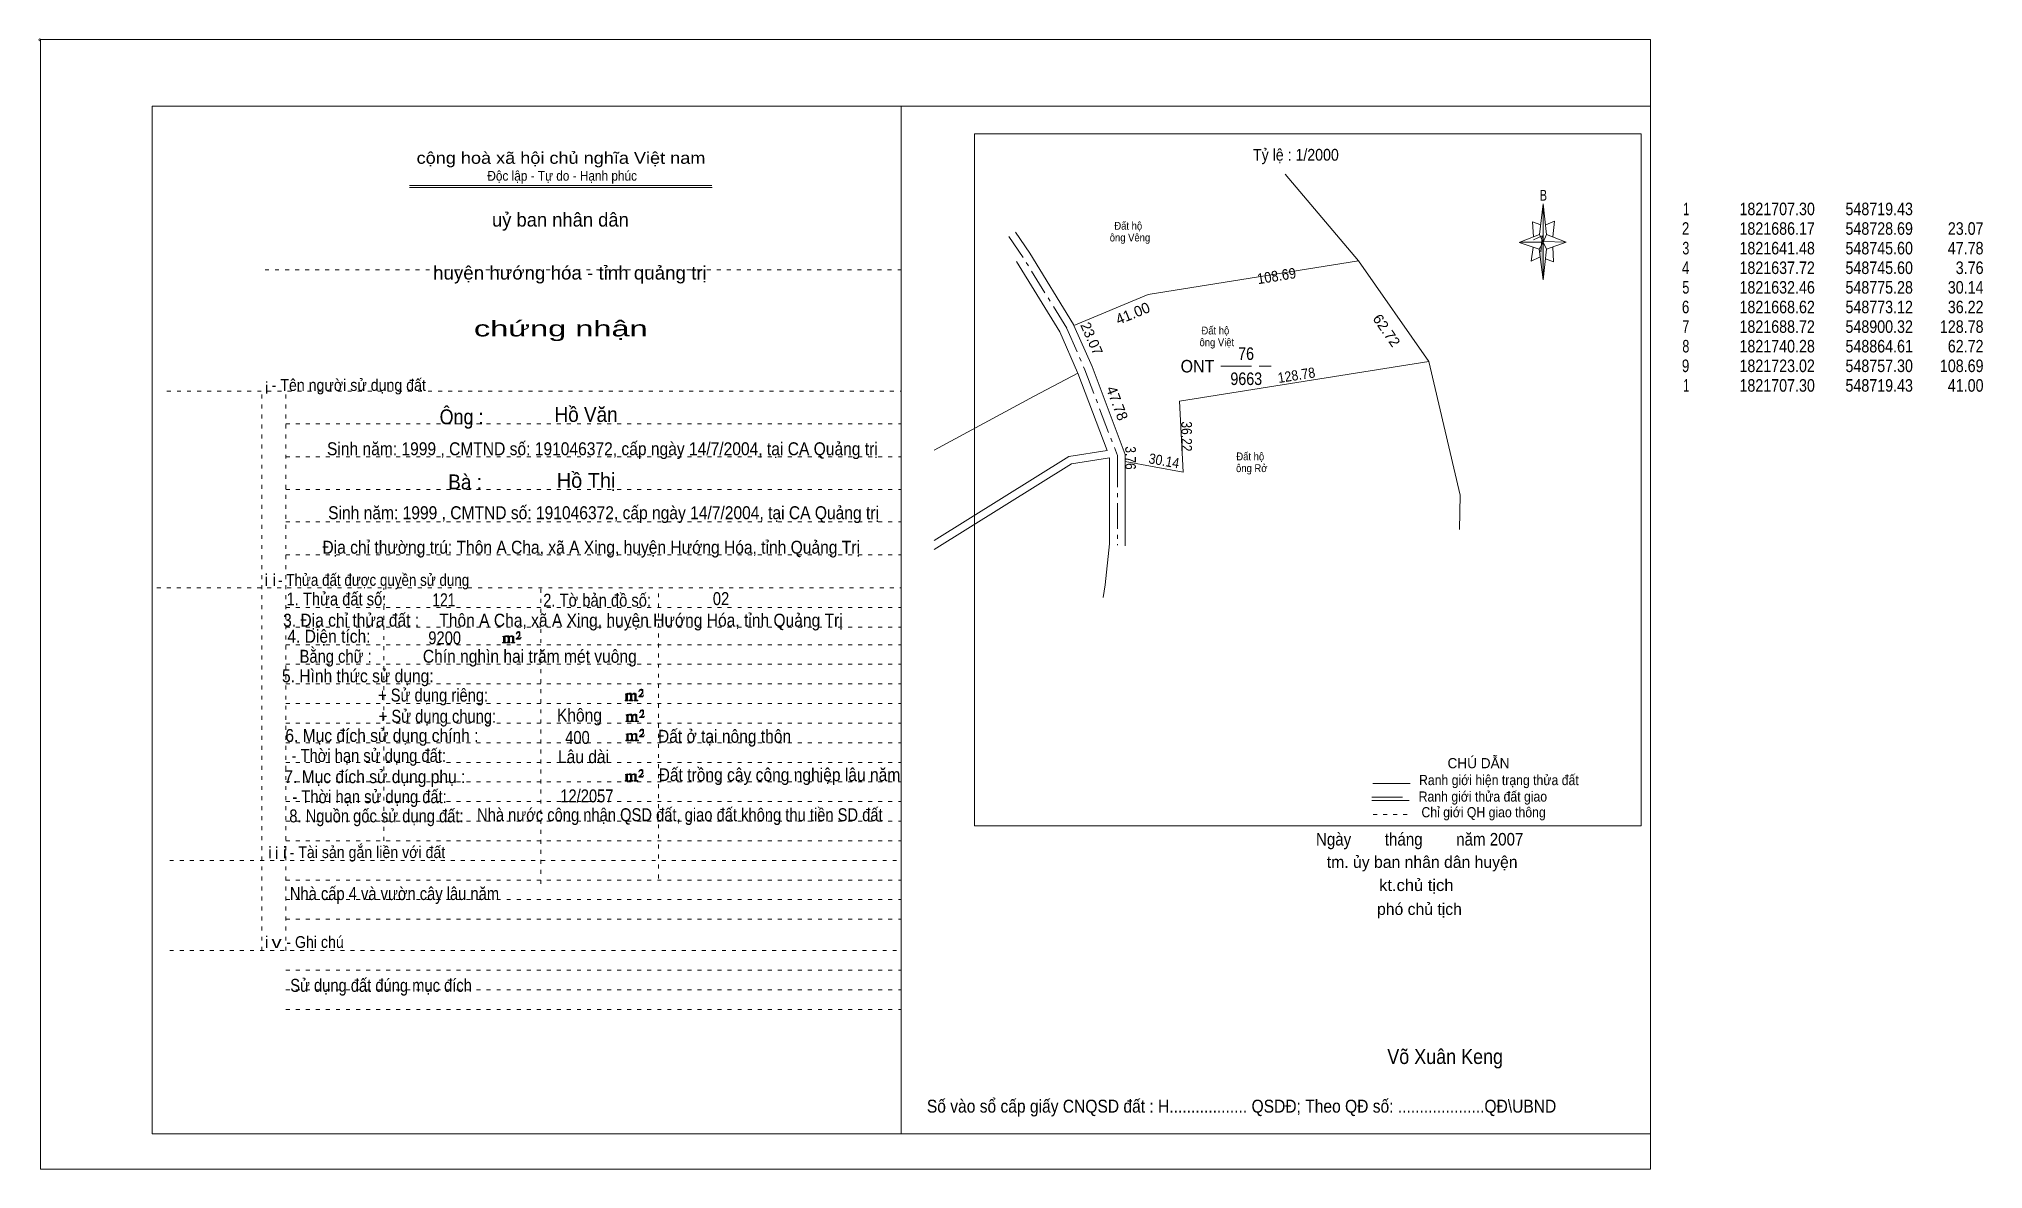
# Model space of a CAD drawing. Header units: centimetres. Extents: x -1.6 to 48, y -3.3 to 25.5.
import ezdxf
from ezdxf.enums import TextEntityAlignment as Align

# ---------------------------------------------------------------- set-up
doc = ezdxf.new("R2010")
doc.units = ezdxf.units.CM
doc.header["$LTSCALE"] = 0.13
for name, pattern in [('DOT_DASHED', [7.7, 5, -1.2, 0.3, -1.2]), ('DOTTED', [1.5, 0.3, -1.2]), ('LONG_DASHED', [7.5, 6, -1.5])]:
    doc.linetypes.add(name, pattern=pattern)
for name, color, linetype, lineweight in [('1', 7, 'DOTTED', 13), ('22', 7, 'Continuous', 13), ('33', 7, 'LONG_DASHED', 13), ('4', 7, 'Continuous', 13), ('5', 7, 'Continuous', 13), ('50', 7, 'Continuous', 13)]:
    doc.layers.add(name, color=color, linetype=linetype, lineweight=lineweight)
for name, color, linetype in [('10', 7, 'Continuous'), ('23', 7, 'Continuous'), ('30', 7, 'Continuous')]:
    doc.layers.add(name, color=color, linetype=linetype)

msp = doc.modelspace()

# ---------------------------------------------------------------- hatches: boundary and pattern name
at = {"layer": '5'}
msp.add_hatch(color=256, dxfattribs=at).paths.add_polyline_path([(36.77, 20.31), (36.77, 19.35), (36.67, 20.13)])
at = {"layer": '50'}
for points in [[(10.27, 10.13), (10.27, 10.12), (10.27, 10.11), (10.25, 10.11), (10.24, 10.11), (10.24, 10.1), (10.33, 10.1), (10.33, 10.11), (10.32, 10.11), (10.31, 10.11), (10.31, 10.12), (10.31, 10.13), (10.31, 10.24), (10.31, 10.25), (10.32, 10.26), (10.34, 10.26), (10.35, 10.26), (10.36, 10.26), (10.37, 10.25), (10.39, 10.22), (10.39, 10.13), (10.37, 10.12), (10.37, 10.11), (10.36, 10.11), (10.35, 10.11), (10.35, 10.1), (10.44, 10.1), (10.44, 10.11), (10.43, 10.11), (10.42, 10.11), (10.42, 10.12), (10.42, 10.13), (10.42, 10.24), (10.44, 10.26), (10.45, 10.26), (10.46, 10.26), (10.49, 10.26), (10.49, 10.25), (10.5, 10.24), (10.5, 10.22), (10.5, 10.13), (10.5, 10.12), (10.49, 10.11), (10.49, 10.11), (10.47, 10.11), (10.47, 10.1), (10.56, 10.1), (10.56, 10.11), (10.55, 10.11), (10.54, 10.11), (10.53, 10.12), (10.53, 10.13), (10.53, 10.2), (10.53, 10.25), (10.53, 10.26), (10.52, 10.27), (10.5, 10.28), (10.47, 10.28), (10.46, 10.28), (10.44, 10.27), (10.41, 10.25), (10.41, 10.26), (10.4, 10.28), (10.39, 10.28), (10.37, 10.28), (10.35, 10.28), (10.34, 10.28), (10.32, 10.26), (10.31, 10.26), (10.31, 10.25), (10.31, 10.25), (10.31, 10.26), (10.31, 10.28), (10.24, 10.26), (10.24, 10.26), (10.25, 10.26), (10.27, 10.25), (10.27, 10.24), (10.27, 10.23)], [(10.69, 10.19), (10.72, 10.24), (10.72, 10.24), (10.71, 10.22), (10.69, 10.22), (10.68, 10.22), (10.63, 10.22), (10.66, 10.26), (10.67, 10.27), (10.69, 10.28), (10.69, 10.3), (10.69, 10.32), (10.69, 10.34), (10.69, 10.35), (10.69, 10.37), (10.68, 10.38), (10.67, 10.38), (10.66, 10.39), (10.65, 10.39), (10.63, 10.38), (10.63, 10.38), (10.62, 10.37), (10.61, 10.35), (10.59, 10.33), (10.61, 10.33), (10.61, 10.35), (10.62, 10.35), (10.63, 10.36), (10.65, 10.36), (10.66, 10.36), (10.67, 10.35), (10.68, 10.35), (10.68, 10.32), (10.68, 10.3), (10.66, 10.28), (10.66, 10.26), (10.65, 10.25), (10.59, 10.2), (10.59, 10.19)], [(13.39, 8.66), (13.39, 8.65), (13.39, 8.64), (13.38, 8.64), (13.37, 8.64), (13.37, 8.62), (13.45, 8.62), (13.45, 8.64), (13.44, 8.64), (13.43, 8.64), (13.43, 8.65), (13.43, 8.66), (13.43, 8.77), (13.43, 8.78), (13.44, 8.79), (13.47, 8.79), (13.48, 8.79), (13.49, 8.79), (13.5, 8.78), (13.51, 8.74), (13.51, 8.66), (13.5, 8.65), (13.5, 8.64), (13.49, 8.64), (13.48, 8.64), (13.48, 8.62), (13.57, 8.62), (13.57, 8.64), (13.55, 8.64), (13.54, 8.64), (13.54, 8.65), (13.54, 8.66), (13.54, 8.77), (13.57, 8.79), (13.58, 8.79), (13.59, 8.79), (13.61, 8.79), (13.61, 8.78), (13.62, 8.77), (13.62, 8.74), (13.62, 8.66), (13.62, 8.65), (13.61, 8.64), (13.61, 8.64), (13.6, 8.64), (13.6, 8.62), (13.69, 8.62), (13.69, 8.64), (13.67, 8.64), (13.66, 8.64), (13.65, 8.65), (13.65, 8.66), (13.65, 8.73), (13.65, 8.78), (13.65, 8.79), (13.64, 8.8), (13.62, 8.81), (13.6, 8.81), (13.59, 8.81), (13.57, 8.8), (13.53, 8.78), (13.53, 8.79), (13.52, 8.81), (13.51, 8.81), (13.5, 8.81), (13.48, 8.81), (13.47, 8.81), (13.44, 8.79), (13.43, 8.79), (13.43, 8.78), (13.43, 8.78), (13.43, 8.79), (13.43, 8.81), (13.37, 8.79), (13.37, 8.79), (13.38, 8.79), (13.39, 8.78), (13.39, 8.77), (13.39, 8.76)], [(13.82, 8.72), (13.84, 8.77), (13.84, 8.77), (13.83, 8.74), (13.82, 8.74), (13.81, 8.74), (13.75, 8.74), (13.79, 8.79), (13.8, 8.8), (13.82, 8.81), (13.82, 8.83), (13.82, 8.84), (13.82, 8.87), (13.82, 8.88), (13.82, 8.9), (13.81, 8.91), (13.8, 8.91), (13.79, 8.92), (13.77, 8.92), (13.75, 8.91), (13.75, 8.91), (13.74, 8.9), (13.73, 8.88), (13.72, 8.86), (13.73, 8.86), (13.73, 8.88), (13.74, 8.88), (13.75, 8.89), (13.77, 8.89), (13.79, 8.89), (13.8, 8.88), (13.81, 8.88), (13.81, 8.84), (13.81, 8.83), (13.79, 8.81), (13.79, 8.79), (13.77, 8.78), (13.72, 8.73), (13.72, 8.72)], [(13.41, 8.12), (13.41, 8.11), (13.41, 8.1), (13.4, 8.1), (13.39, 8.1), (13.39, 8.09), (13.48, 8.09), (13.48, 8.1), (13.47, 8.1), (13.45, 8.1), (13.45, 8.11), (13.45, 8.12), (13.45, 8.23), (13.45, 8.24), (13.47, 8.26), (13.49, 8.26), (13.5, 8.26), (13.51, 8.26), (13.52, 8.24), (13.53, 8.21), (13.53, 8.12), (13.52, 8.11), (13.52, 8.1), (13.51, 8.1), (13.5, 8.1), (13.5, 8.09), (13.59, 8.09), (13.59, 8.1), (13.58, 8.1), (13.57, 8.1), (13.57, 8.11), (13.57, 8.12), (13.57, 8.23), (13.59, 8.26), (13.6, 8.26), (13.61, 8.26), (13.63, 8.26), (13.63, 8.24), (13.64, 8.23), (13.64, 8.21), (13.64, 8.12), (13.64, 8.11), (13.63, 8.1), (13.63, 8.1), (13.62, 8.1), (13.62, 8.09), (13.71, 8.09), (13.71, 8.1), (13.7, 8.1), (13.69, 8.1), (13.67, 8.11), (13.67, 8.12), (13.67, 8.2), (13.67, 8.24), (13.67, 8.26), (13.66, 8.27), (13.64, 8.28), (13.62, 8.28), (13.61, 8.28), (13.59, 8.27), (13.55, 8.24), (13.55, 8.26), (13.54, 8.28), (13.53, 8.28), (13.52, 8.28), (13.5, 8.28), (13.49, 8.28), (13.47, 8.26), (13.45, 8.26), (13.45, 8.24), (13.45, 8.24), (13.45, 8.26), (13.45, 8.28), (13.39, 8.26), (13.39, 8.26), (13.4, 8.26), (13.41, 8.24), (13.41, 8.23), (13.41, 8.22)], [(13.84, 8.19), (13.86, 8.23), (13.86, 8.23), (13.85, 8.21), (13.84, 8.21), (13.83, 8.21), (13.77, 8.21), (13.81, 8.26), (13.82, 8.27), (13.84, 8.28), (13.84, 8.3), (13.84, 8.31), (13.84, 8.33), (13.84, 8.34), (13.84, 8.37), (13.83, 8.38), (13.82, 8.38), (13.81, 8.39), (13.8, 8.39), (13.77, 8.38), (13.77, 8.38), (13.76, 8.37), (13.75, 8.34), (13.74, 8.32), (13.75, 8.32), (13.75, 8.34), (13.76, 8.34), (13.77, 8.36), (13.8, 8.36), (13.81, 8.36), (13.82, 8.34), (13.83, 8.34), (13.83, 8.31), (13.83, 8.3), (13.81, 8.28), (13.81, 8.26), (13.8, 8.24), (13.74, 8.2), (13.74, 8.19)], [(13.41, 7.64), (13.41, 7.63), (13.41, 7.62), (13.4, 7.62), (13.39, 7.62), (13.39, 7.6), (13.47, 7.6), (13.47, 7.62), (13.46, 7.62), (13.45, 7.62), (13.45, 7.63), (13.45, 7.64), (13.45, 7.75), (13.45, 7.76), (13.46, 7.77), (13.49, 7.77), (13.5, 7.77), (13.51, 7.77), (13.52, 7.76), (13.53, 7.72), (13.53, 7.64), (13.52, 7.63), (13.52, 7.62), (13.51, 7.62), (13.5, 7.62), (13.5, 7.6), (13.59, 7.6), (13.59, 7.62), (13.57, 7.62), (13.56, 7.62), (13.56, 7.63), (13.56, 7.64), (13.56, 7.75), (13.59, 7.77), (13.6, 7.77), (13.61, 7.77), (13.63, 7.77), (13.63, 7.76), (13.64, 7.75), (13.64, 7.72), (13.64, 7.64), (13.64, 7.63), (13.63, 7.62), (13.63, 7.62), (13.62, 7.62), (13.62, 7.6), (13.71, 7.6), (13.71, 7.62), (13.69, 7.62), (13.68, 7.62), (13.67, 7.63), (13.67, 7.64), (13.67, 7.71), (13.67, 7.76), (13.67, 7.77), (13.66, 7.78), (13.64, 7.79), (13.62, 7.79), (13.61, 7.79), (13.59, 7.78), (13.55, 7.76), (13.55, 7.77), (13.54, 7.79), (13.53, 7.79), (13.52, 7.79), (13.5, 7.79), (13.49, 7.79), (13.46, 7.77), (13.45, 7.77), (13.45, 7.76), (13.45, 7.76), (13.45, 7.77), (13.45, 7.79), (13.39, 7.77), (13.39, 7.77), (13.4, 7.77), (13.41, 7.76), (13.41, 7.75), (13.41, 7.74)], [(13.84, 7.7), (13.86, 7.75), (13.86, 7.75), (13.85, 7.72), (13.84, 7.72), (13.83, 7.72), (13.77, 7.72), (13.81, 7.77), (13.82, 7.78), (13.84, 7.79), (13.84, 7.81), (13.84, 7.82), (13.84, 7.85), (13.84, 7.86), (13.84, 7.88), (13.83, 7.89), (13.82, 7.89), (13.81, 7.9), (13.79, 7.9), (13.77, 7.89), (13.77, 7.89), (13.76, 7.88), (13.75, 7.86), (13.74, 7.84), (13.75, 7.84), (13.75, 7.86), (13.76, 7.86), (13.77, 7.87), (13.79, 7.87), (13.81, 7.87), (13.82, 7.86), (13.83, 7.86), (13.83, 7.82), (13.83, 7.81), (13.81, 7.79), (13.81, 7.77), (13.79, 7.76), (13.74, 7.71), (13.74, 7.7)], [(13.39, 6.61), (13.39, 6.6), (13.39, 6.59), (13.38, 6.59), (13.37, 6.59), (13.37, 6.57), (13.45, 6.57), (13.45, 6.59), (13.44, 6.59), (13.43, 6.59), (13.43, 6.6), (13.43, 6.61), (13.43, 6.72), (13.43, 6.73), (13.44, 6.74), (13.47, 6.74), (13.48, 6.74), (13.49, 6.74), (13.5, 6.73), (13.51, 6.69), (13.51, 6.61), (13.5, 6.6), (13.5, 6.59), (13.49, 6.59), (13.48, 6.59), (13.48, 6.57), (13.57, 6.57), (13.57, 6.59), (13.55, 6.59), (13.54, 6.59), (13.54, 6.6), (13.54, 6.61), (13.54, 6.72), (13.57, 6.74), (13.58, 6.74), (13.59, 6.74), (13.61, 6.74), (13.61, 6.73), (13.62, 6.72), (13.62, 6.69), (13.62, 6.61), (13.62, 6.6), (13.61, 6.59), (13.61, 6.59), (13.6, 6.59), (13.6, 6.57), (13.69, 6.57), (13.69, 6.59), (13.67, 6.59), (13.66, 6.59), (13.65, 6.6), (13.65, 6.61), (13.65, 6.68), (13.65, 6.73), (13.65, 6.74), (13.64, 6.75), (13.62, 6.76), (13.6, 6.76), (13.59, 6.76), (13.57, 6.75), (13.53, 6.73), (13.53, 6.74), (13.52, 6.76), (13.51, 6.76), (13.5, 6.76), (13.48, 6.76), (13.47, 6.76), (13.44, 6.74), (13.43, 6.74), (13.43, 6.73), (13.43, 6.73), (13.43, 6.74), (13.43, 6.76), (13.37, 6.74), (13.37, 6.74), (13.38, 6.74), (13.39, 6.73), (13.39, 6.72), (13.39, 6.71)], [(13.82, 6.67), (13.84, 6.72), (13.84, 6.72), (13.83, 6.69), (13.82, 6.69), (13.81, 6.69), (13.75, 6.69), (13.79, 6.74), (13.8, 6.75), (13.82, 6.76), (13.82, 6.78), (13.82, 6.79), (13.82, 6.82), (13.82, 6.83), (13.82, 6.85), (13.81, 6.86), (13.8, 6.86), (13.79, 6.87), (13.77, 6.87), (13.75, 6.86), (13.75, 6.86), (13.74, 6.85), (13.73, 6.83), (13.72, 6.81), (13.73, 6.81), (13.73, 6.83), (13.74, 6.83), (13.75, 6.84), (13.77, 6.84), (13.79, 6.84), (13.8, 6.83), (13.81, 6.83), (13.81, 6.79), (13.81, 6.78), (13.79, 6.76), (13.79, 6.74), (13.77, 6.73), (13.72, 6.68), (13.72, 6.67)]]:
    msp.add_hatch(color=256, dxfattribs=at).paths.add_polyline_path(points)

# ---------------------------------------------------------------- linework, layer by layer
at = {"layer": '1', "linetype": 'Continuous'}
for p, q in [((1.31, -2.42), (1.31, 23.78)), ((1.31, 23.78), (39.51, 23.78)), ((20.41, -2.42), (20.41, 23.78)), ((39.51, -2.42), (39.51, 23.78)), ((7.87, 21.76), (15.58, 21.76)), ((7.87, 21.71), (15.59, 21.71)), ((36.67, 20.13), (36.16, 20.3)), ((1.31, -2.42), (39.51, -2.42))]:
    msp.add_line(p, q, dxfattribs=at)
at = {"layer": '1'}
for p, q in [((4.19, 19.61), (20.41, 19.61)), ((1.69, 16.51), (20.41, 16.51)), ((4.11, 2.25), (4.11, 16.51)), ((4.72, 2.25), (4.72, 16.51)), ((4.72, 15.68), (20.41, 15.68)), ((4.72, 14.84), (20.41, 14.84)), ((4.72, 14.01), (20.41, 14.01)), ((4.72, 13.18), (20.41, 13.18)), ((4.72, 12.34), (20.41, 12.34)), ((1.43, 11.5), (20.41, 11.5)), ((7.22, 5.05), (7.22, 11.5)), ((11.22, 3.95), (11.22, 11.5)), ((14.22, 4.09), (14.22, 11.5)), ((4.72, 11), (20.41, 11)), ((4.72, 10.5), (20.41, 10.5)), ((4.72, 10.05), (20.41, 10.05)), ((4.72, 9.55), (20.41, 9.55)), ((4.72, 9.05), (20.41, 9.05)), ((4.72, 8.55), (20.41, 8.55)), ((4.72, 8.05), (20.41, 8.05)), ((4.72, 7.55), (20.41, 7.55)), ((4.72, 7.05), (20.41, 7.05)), ((4.72, 6.55), (20.41, 6.55)), ((4.72, 6.05), (20.41, 6.05)), ((4.72, 5.55), (20.41, 5.55)), ((4.72, 5.05), (20.41, 5.05)), ((1.76, 4.55), (20.41, 4.55)), ((4.72, 4.05), (20.41, 4.05)), ((4.72, 3.55), (20.41, 3.55)), ((4.72, 3.05), (20.41, 3.05)), ((1.76, 2.25), (20.41, 2.25)), ((4.72, 1.75), (20.41, 1.75)), ((4.72, 1.25), (20.41, 1.25)), ((4.72, 0.75), (20.41, 0.75))]:
    msp.add_line(p, q, dxfattribs=at)
at = {"layer": '1', "linetype": 'Continuous'}
msp.add_lwpolyline([(-1.53, -3.32), (39.51, -3.32), (39.51, 25.48), (-1.53, 25.48)], close=True, dxfattribs=at)
msp.add_lwpolyline([(36.68, 19.93), (36.47, 19.83), (36.52, 20.18)], dxfattribs=at)
at = {"layer": '22'}
msp.add_line((25.66, 15), (24.91, 16.97), dxfattribs=at)
for points in [[(33.86, 17.27), (32.07, 19.84), (30.2, 22.05)], [(24.81, 18.19), (24.8, 18.21), (23.69, 20.03), (23.32, 20.57)], [(24.81, 18.19), (26.7, 18.98), (32.07, 19.84)], [(24.91, 16.97), (24.9, 16.99), (24.45, 18.03), (23.35, 19.82)], [(24.81, 18.19), (25.28, 17.14), (26.12, 14.9), (26.12, 14.72)], [(24.91, 16.97), (23.8, 16.39), (21.25, 15.01)], [(26.12, 14.72), (27.6, 14.45), (27.5, 16.26), (33.86, 17.27)], [(34.64, 12.99), (34.66, 13.86), (33.86, 17.27)], [(21.25, 12.71), (24.68, 14.85), (25.66, 15)], [(25.72, 14.81), (24.75, 14.66), (21.25, 12.48)], [(25.56, 11.25), (25.61, 11.58), (25.72, 12.62), (25.72, 14.81)], [(26.12, 14.72), (26.12, 12.6), (26.12, 12.57)]]:
    msp.add_lwpolyline(points, dxfattribs=at)
at = {"layer": '22', "linetype": 'DOT_DASHED'}
for points in [[(24.63, 18.12), (24.63, 18.12), (23.52, 19.92), (23.15, 20.46)], [(24.63, 18.11), (25.09, 17.06), (25.92, 14.87), (25.92, 14.72)], [(25.92, 14.72), (25.92, 12.61), (25.92, 12.59)]]:
    msp.add_lwpolyline(points, dxfattribs=at)
at = {"layer": '33'}
msp.add_line((28.56, 17.15), (29.84, 17.15), dxfattribs=at)
at = {"layer": '4'}
for p, q in [((32.43, 6.51), (33.38, 6.51)), ((32.41, 6.08), (33.36, 6.08))]:
    msp.add_line(p, q, dxfattribs=at)
at = {"layer": '4', "linetype": 'LONG_DASHED'}
msp.add_line((32.41, 6.16), (33.36, 6.16), dxfattribs=at)
at = {"layer": '4', "linetype": 'DOTTED'}
msp.add_line((32.44, 5.72), (33.43, 5.72), dxfattribs=at)
at = {"layer": '4'}
msp.add_lwpolyline([(22.28, 23.07), (39.27, 23.07), (39.27, 5.43), (22.28, 5.43)], close=True, dxfattribs=at)
msp.add_circle((-1.55, 25.47), 0.025, dxfattribs=at)
at = {"layer": '5'}
for p, q in [((36.68, 20.51), (36.77, 21.29)), ((36.86, 20.51), (37.36, 20.31)), ((36.86, 20.13), (36.77, 19.35)), ((37.04, 19.81), (36.83, 19.89)), ((37.02, 20.19), (37.04, 19.81))]:
    msp.add_line(p, q, dxfattribs=at)
for points in [[(36.71, 20.75), (36.5, 20.83), (36.53, 20.45)], [(36.84, 20.75), (37.06, 20.85), (37.02, 20.45)], [(36.77, 20.31), (36.68, 20.51), (36.18, 20.31)], [(36.53, 20.37), (36.75, 20.47), (36.71, 20.07)], [(36.77, 20.31), (36.86, 20.13), (37.36, 20.31)]]:
    msp.add_lwpolyline(points, dxfattribs=at)
for points in [[(36.77, 21.29), (36.86, 20.51), (36.77, 20.31)], [(36.77, 20.31), (36.18, 20.31), (36.68, 20.51), (36.86, 20.13), (37.36, 20.31), (36.77, 20.33)], [(36.77, 20.31), (36.77, 19.35), (36.67, 20.13)]]:
    msp.add_lwpolyline(points, close=True, dxfattribs=at)
at = {"layer": '50'}
for points in [[(10.27, 10.13), (10.27, 10.12), (10.27, 10.11), (10.25, 10.11), (10.24, 10.11), (10.24, 10.1), (10.33, 10.1), (10.33, 10.11), (10.32, 10.11), (10.31, 10.11), (10.31, 10.12), (10.31, 10.13), (10.31, 10.24), (10.31, 10.25), (10.32, 10.26), (10.34, 10.26), (10.35, 10.26), (10.36, 10.26), (10.37, 10.25), (10.39, 10.22), (10.39, 10.13), (10.37, 10.12), (10.37, 10.11), (10.36, 10.11), (10.35, 10.11), (10.35, 10.1), (10.44, 10.1), (10.44, 10.11), (10.43, 10.11), (10.42, 10.11), (10.42, 10.12), (10.42, 10.13), (10.42, 10.24), (10.44, 10.26), (10.45, 10.26), (10.46, 10.26), (10.49, 10.26), (10.49, 10.25), (10.5, 10.24), (10.5, 10.22), (10.5, 10.13), (10.5, 10.12), (10.49, 10.11), (10.49, 10.11), (10.47, 10.11), (10.47, 10.1), (10.56, 10.1), (10.56, 10.11), (10.55, 10.11), (10.54, 10.11), (10.53, 10.12), (10.53, 10.13), (10.53, 10.2), (10.53, 10.25), (10.53, 10.26), (10.52, 10.27), (10.5, 10.28), (10.47, 10.28), (10.46, 10.28), (10.44, 10.27), (10.41, 10.25), (10.41, 10.26), (10.4, 10.28), (10.39, 10.28), (10.37, 10.28), (10.35, 10.28), (10.34, 10.28), (10.32, 10.26), (10.31, 10.26), (10.31, 10.25), (10.31, 10.25), (10.31, 10.26), (10.31, 10.28), (10.24, 10.26), (10.24, 10.26), (10.25, 10.26), (10.27, 10.25), (10.27, 10.24), (10.27, 10.23)], [(10.69, 10.19), (10.72, 10.24), (10.72, 10.24), (10.71, 10.22), (10.69, 10.22), (10.68, 10.22), (10.63, 10.22), (10.66, 10.26), (10.67, 10.27), (10.69, 10.28), (10.69, 10.3), (10.69, 10.32), (10.69, 10.34), (10.69, 10.35), (10.69, 10.37), (10.68, 10.38), (10.67, 10.38), (10.66, 10.39), (10.65, 10.39), (10.63, 10.38), (10.63, 10.38), (10.62, 10.37), (10.61, 10.35), (10.59, 10.33), (10.61, 10.33), (10.61, 10.35), (10.62, 10.35), (10.63, 10.36), (10.65, 10.36), (10.66, 10.36), (10.67, 10.35), (10.68, 10.35), (10.68, 10.32), (10.68, 10.3), (10.66, 10.28), (10.66, 10.26), (10.65, 10.25), (10.59, 10.2), (10.59, 10.19)], [(13.39, 8.66), (13.39, 8.65), (13.39, 8.64), (13.38, 8.64), (13.37, 8.64), (13.37, 8.62), (13.45, 8.62), (13.45, 8.64), (13.44, 8.64), (13.43, 8.64), (13.43, 8.65), (13.43, 8.66), (13.43, 8.77), (13.43, 8.78), (13.44, 8.79), (13.47, 8.79), (13.48, 8.79), (13.49, 8.79), (13.5, 8.78), (13.51, 8.74), (13.51, 8.66), (13.5, 8.65), (13.5, 8.64), (13.49, 8.64), (13.48, 8.64), (13.48, 8.62), (13.57, 8.62), (13.57, 8.64), (13.55, 8.64), (13.54, 8.64), (13.54, 8.65), (13.54, 8.66), (13.54, 8.77), (13.57, 8.79), (13.58, 8.79), (13.59, 8.79), (13.61, 8.79), (13.61, 8.78), (13.62, 8.77), (13.62, 8.74), (13.62, 8.66), (13.62, 8.65), (13.61, 8.64), (13.61, 8.64), (13.6, 8.64), (13.6, 8.62), (13.69, 8.62), (13.69, 8.64), (13.67, 8.64), (13.66, 8.64), (13.65, 8.65), (13.65, 8.66), (13.65, 8.73), (13.65, 8.78), (13.65, 8.79), (13.64, 8.8), (13.62, 8.81), (13.6, 8.81), (13.59, 8.81), (13.57, 8.8), (13.53, 8.78), (13.53, 8.79), (13.52, 8.81), (13.51, 8.81), (13.5, 8.81), (13.48, 8.81), (13.47, 8.81), (13.44, 8.79), (13.43, 8.79), (13.43, 8.78), (13.43, 8.78), (13.43, 8.79), (13.43, 8.81), (13.37, 8.79), (13.37, 8.79), (13.38, 8.79), (13.39, 8.78), (13.39, 8.77), (13.39, 8.76)], [(13.82, 8.72), (13.84, 8.77), (13.84, 8.77), (13.83, 8.74), (13.82, 8.74), (13.81, 8.74), (13.75, 8.74), (13.79, 8.79), (13.8, 8.8), (13.82, 8.81), (13.82, 8.83), (13.82, 8.84), (13.82, 8.87), (13.82, 8.88), (13.82, 8.9), (13.81, 8.91), (13.8, 8.91), (13.79, 8.92), (13.77, 8.92), (13.75, 8.91), (13.75, 8.91), (13.74, 8.9), (13.73, 8.88), (13.72, 8.86), (13.73, 8.86), (13.73, 8.88), (13.74, 8.88), (13.75, 8.89), (13.77, 8.89), (13.79, 8.89), (13.8, 8.88), (13.81, 8.88), (13.81, 8.84), (13.81, 8.83), (13.79, 8.81), (13.79, 8.79), (13.77, 8.78), (13.72, 8.73), (13.72, 8.72)], [(13.41, 8.12), (13.41, 8.11), (13.41, 8.1), (13.4, 8.1), (13.39, 8.1), (13.39, 8.09), (13.48, 8.09), (13.48, 8.1), (13.47, 8.1), (13.45, 8.1), (13.45, 8.11), (13.45, 8.12), (13.45, 8.23), (13.45, 8.24), (13.47, 8.26), (13.49, 8.26), (13.5, 8.26), (13.51, 8.26), (13.52, 8.24), (13.53, 8.21), (13.53, 8.12), (13.52, 8.11), (13.52, 8.1), (13.51, 8.1), (13.5, 8.1), (13.5, 8.09), (13.59, 8.09), (13.59, 8.1), (13.58, 8.1), (13.57, 8.1), (13.57, 8.11), (13.57, 8.12), (13.57, 8.23), (13.59, 8.26), (13.6, 8.26), (13.61, 8.26), (13.63, 8.26), (13.63, 8.24), (13.64, 8.23), (13.64, 8.21), (13.64, 8.12), (13.64, 8.11), (13.63, 8.1), (13.63, 8.1), (13.62, 8.1), (13.62, 8.09), (13.71, 8.09), (13.71, 8.1), (13.7, 8.1), (13.69, 8.1), (13.67, 8.11), (13.67, 8.12), (13.67, 8.2), (13.67, 8.24), (13.67, 8.26), (13.66, 8.27), (13.64, 8.28), (13.62, 8.28), (13.61, 8.28), (13.59, 8.27), (13.55, 8.24), (13.55, 8.26), (13.54, 8.28), (13.53, 8.28), (13.52, 8.28), (13.5, 8.28), (13.49, 8.28), (13.47, 8.26), (13.45, 8.26), (13.45, 8.24), (13.45, 8.24), (13.45, 8.26), (13.45, 8.28), (13.39, 8.26), (13.39, 8.26), (13.4, 8.26), (13.41, 8.24), (13.41, 8.23), (13.41, 8.22)], [(13.84, 8.19), (13.86, 8.23), (13.86, 8.23), (13.85, 8.21), (13.84, 8.21), (13.83, 8.21), (13.77, 8.21), (13.81, 8.26), (13.82, 8.27), (13.84, 8.28), (13.84, 8.3), (13.84, 8.31), (13.84, 8.33), (13.84, 8.34), (13.84, 8.37), (13.83, 8.38), (13.82, 8.38), (13.81, 8.39), (13.8, 8.39), (13.77, 8.38), (13.77, 8.38), (13.76, 8.37), (13.75, 8.34), (13.74, 8.32), (13.75, 8.32), (13.75, 8.34), (13.76, 8.34), (13.77, 8.36), (13.8, 8.36), (13.81, 8.36), (13.82, 8.34), (13.83, 8.34), (13.83, 8.31), (13.83, 8.3), (13.81, 8.28), (13.81, 8.26), (13.8, 8.24), (13.74, 8.2), (13.74, 8.19)], [(13.41, 7.64), (13.41, 7.63), (13.41, 7.62), (13.4, 7.62), (13.39, 7.62), (13.39, 7.6), (13.47, 7.6), (13.47, 7.62), (13.46, 7.62), (13.45, 7.62), (13.45, 7.63), (13.45, 7.64), (13.45, 7.75), (13.45, 7.76), (13.46, 7.77), (13.49, 7.77), (13.5, 7.77), (13.51, 7.77), (13.52, 7.76), (13.53, 7.72), (13.53, 7.64), (13.52, 7.63), (13.52, 7.62), (13.51, 7.62), (13.5, 7.62), (13.5, 7.6), (13.59, 7.6), (13.59, 7.62), (13.57, 7.62), (13.56, 7.62), (13.56, 7.63), (13.56, 7.64), (13.56, 7.75), (13.59, 7.77), (13.6, 7.77), (13.61, 7.77), (13.63, 7.77), (13.63, 7.76), (13.64, 7.75), (13.64, 7.72), (13.64, 7.64), (13.64, 7.63), (13.63, 7.62), (13.63, 7.62), (13.62, 7.62), (13.62, 7.6), (13.71, 7.6), (13.71, 7.62), (13.69, 7.62), (13.68, 7.62), (13.67, 7.63), (13.67, 7.64), (13.67, 7.71), (13.67, 7.76), (13.67, 7.77), (13.66, 7.78), (13.64, 7.79), (13.62, 7.79), (13.61, 7.79), (13.59, 7.78), (13.55, 7.76), (13.55, 7.77), (13.54, 7.79), (13.53, 7.79), (13.52, 7.79), (13.5, 7.79), (13.49, 7.79), (13.46, 7.77), (13.45, 7.77), (13.45, 7.76), (13.45, 7.76), (13.45, 7.77), (13.45, 7.79), (13.39, 7.77), (13.39, 7.77), (13.4, 7.77), (13.41, 7.76), (13.41, 7.75), (13.41, 7.74)], [(13.84, 7.7), (13.86, 7.75), (13.86, 7.75), (13.85, 7.72), (13.84, 7.72), (13.83, 7.72), (13.77, 7.72), (13.81, 7.77), (13.82, 7.78), (13.84, 7.79), (13.84, 7.81), (13.84, 7.82), (13.84, 7.85), (13.84, 7.86), (13.84, 7.88), (13.83, 7.89), (13.82, 7.89), (13.81, 7.9), (13.79, 7.9), (13.77, 7.89), (13.77, 7.89), (13.76, 7.88), (13.75, 7.86), (13.74, 7.84), (13.75, 7.84), (13.75, 7.86), (13.76, 7.86), (13.77, 7.87), (13.79, 7.87), (13.81, 7.87), (13.82, 7.86), (13.83, 7.86), (13.83, 7.82), (13.83, 7.81), (13.81, 7.79), (13.81, 7.77), (13.79, 7.76), (13.74, 7.71), (13.74, 7.7)], [(13.39, 6.61), (13.39, 6.6), (13.39, 6.59), (13.38, 6.59), (13.37, 6.59), (13.37, 6.57), (13.45, 6.57), (13.45, 6.59), (13.44, 6.59), (13.43, 6.59), (13.43, 6.6), (13.43, 6.61), (13.43, 6.72), (13.43, 6.73), (13.44, 6.74), (13.47, 6.74), (13.48, 6.74), (13.49, 6.74), (13.5, 6.73), (13.51, 6.69), (13.51, 6.61), (13.5, 6.6), (13.5, 6.59), (13.49, 6.59), (13.48, 6.59), (13.48, 6.57), (13.57, 6.57), (13.57, 6.59), (13.55, 6.59), (13.54, 6.59), (13.54, 6.6), (13.54, 6.61), (13.54, 6.72), (13.57, 6.74), (13.58, 6.74), (13.59, 6.74), (13.61, 6.74), (13.61, 6.73), (13.62, 6.72), (13.62, 6.69), (13.62, 6.61), (13.62, 6.6), (13.61, 6.59), (13.61, 6.59), (13.6, 6.59), (13.6, 6.57), (13.69, 6.57), (13.69, 6.59), (13.67, 6.59), (13.66, 6.59), (13.65, 6.6), (13.65, 6.61), (13.65, 6.68), (13.65, 6.73), (13.65, 6.74), (13.64, 6.75), (13.62, 6.76), (13.6, 6.76), (13.59, 6.76), (13.57, 6.75), (13.53, 6.73), (13.53, 6.74), (13.52, 6.76), (13.51, 6.76), (13.5, 6.76), (13.48, 6.76), (13.47, 6.76), (13.44, 6.74), (13.43, 6.74), (13.43, 6.73), (13.43, 6.73), (13.43, 6.74), (13.43, 6.76), (13.37, 6.74), (13.37, 6.74), (13.38, 6.74), (13.39, 6.73), (13.39, 6.72), (13.39, 6.71)], [(13.82, 6.67), (13.84, 6.72), (13.84, 6.72), (13.83, 6.69), (13.82, 6.69), (13.81, 6.69), (13.75, 6.69), (13.79, 6.74), (13.8, 6.75), (13.82, 6.76), (13.82, 6.78), (13.82, 6.79), (13.82, 6.82), (13.82, 6.83), (13.82, 6.85), (13.81, 6.86), (13.8, 6.86), (13.79, 6.87), (13.77, 6.87), (13.75, 6.86), (13.75, 6.86), (13.74, 6.85), (13.73, 6.83), (13.72, 6.81), (13.73, 6.81), (13.73, 6.83), (13.74, 6.83), (13.75, 6.84), (13.77, 6.84), (13.79, 6.84), (13.8, 6.83), (13.81, 6.83), (13.81, 6.79), (13.81, 6.78), (13.79, 6.76), (13.79, 6.74), (13.77, 6.73), (13.72, 6.68), (13.72, 6.67)]]:
    msp.add_lwpolyline(points, close=True, dxfattribs=at)

# ---------------------------------------------------------------- texts
at = {"layer": '1'}
for s, height, width, p in [('cộng hoà xã hội chủ nghĩa Việt nam', 0.3, 1.15, (11.735, 22.31)), ('Độc lập - Tự do - Hạnh phúc', 0.25, 0.9, (11.765, 21.88)), ('chứng nhận', 0.4, 1.55, (11.73, 17.91)), ('- Tên người sử dụng đất', 0.3, 0.9, (6.325, 16.52)), ('- Thửa đất được quyền sử dụng', 0.3, 0.85, (6.96, 11.55)), ('- Tài sản gắn liền với đất ', 0.3, 0.9, (6.85, 4.61)), ('v', 0.3, 1.3, (4.485, 2.32)), ('- Ghi chú', 0.3, 0.9, (5.465, 2.32))]:
    msp.add_text(s, height=height, dxfattribs=dict(at, width=width)).set_placement(p, align=Align.CENTER)
for s, height, p in [('uỷ ban nhân dân', 0.35, (11.72, 20.71)), ('i', 0.3, (4.235, 16.45)), ('i', 0.3, (4.225, 11.55)), ('i', 0.3, (4.425, 11.55)), ('i', 0.3, (4.315, 4.6)), ('i', 0.3, (4.485, 4.59)), ('i', 0.3, (4.695, 4.6)), ('i', 0.3, (4.235, 2.32))]:
    msp.add_text(s, height=height, dxfattribs=at).set_placement(p, align=Align.CENTER)
at = {"layer": '10', "width": 0.9}
for s, height, p in [('Tỷ lệ : 1/2000', 0.3, (30.47, 22.39)), ('Võ Xuân Keng', 0.38, (34.275, -0.64))]:
    msp.add_text(s, height=height, dxfattribs=at).set_placement(p, align=Align.CENTER)
at = {"layer": '23', "width": 0.9}
for s, p in [('Đất hộ ', (26.23, 20.63)), ('ông Vêng', (26.24, 20.33)), ('ông Việt', (28.455, 17.66)), ('Đất hộ ', (28.45, 17.96)), ('Đất hộ ', (29.34, 14.75)), ('ông Rở', (29.345, 14.45))]:
    msp.add_text(s, height=0.2, dxfattribs=at).set_placement(p, align=Align.CENTER)
at = {"layer": '30'}
for s, width, p in [('1', 0.65, (40.5, 21)), ('1821707.30', 0.85, (43.7, 21)), ('548719.43', 0.85, (46.2, 21)), ('548719.43', 0.85, (46.2, 21)), ('2', 0.8, (40.5, 20.5)), ('1821686.17', 0.85, (43.7, 20.5)), ('548728.69', 0.85, (46.2, 20.5)), ('23.07', 0.85, (48, 20.5)), ('3', 0.75, (40.5, 20)), ('1821641.48', 0.85, (43.7, 20)), ('548745.60', 0.85, (46.2, 20)), ('47.78', 0.85, (48, 20)), ('4', 0.8, (40.5, 19.5)), ('1821637.72', 0.85, (43.7, 19.5)), ('548745.60', 0.85, (46.2, 19.5)), ('3.76', 0.85, (48, 19.5)), ('5', 0.75, (40.5, 19)), ('1821632.46', 0.85, (43.7, 19)), ('548775.28', 0.85, (46.2, 19)), ('30.14', 0.85, (48, 19)), ('6', 0.8, (40.5, 18.5)), ('1821668.62', 0.85, (43.7, 18.5)), ('548773.12', 0.85, (46.2, 18.5)), ('36.22', 0.85, (48, 18.5)), ('7', 0.75, (40.5, 18)), ('1821688.72', 0.85, (43.7, 18)), ('548900.32', 0.85, (46.2, 18)), ('128.78', 0.85, (48, 18)), ('8', 0.75, (40.5, 17.5)), ('1821740.28', 0.85, (43.7, 17.5)), ('548864.61', 0.85, (46.2, 17.5)), ('62.72', 0.85, (48, 17.5)), ('9', 0.8, (40.5, 17)), ('1821723.02', 0.85, (43.7, 17)), ('548757.30', 0.85, (46.2, 17)), ('108.69', 0.85, (48, 17)), ('1', 0.65, (40.5, 16.5)), ('1821707.30', 0.85, (43.7, 16.5)), ('548719.43', 0.85, (46.2, 16.5)), ('41.00', 0.85, (48, 16.5))]:
    msp.add_text(s, height=0.32, dxfattribs=dict(at, width=width)).set_placement(p, align=Align.RIGHT)
for s, height, rotation, width, p in [('108.69', 0.27, 9.137, 0.9, (29.999, 19.319)), ('62.72', 0.26, 304.706, 1.05, (32.674, 17.989)), ('128.78', 0.26, 8.98, 0.9, (30.505, 16.795)), ('36.22', 0.27, 270, 0.85, (27.55, 15.36)), ('3.76', 0.27, 270, 0.85, (26.12, 14.81)), ('30.14', 0.26, 349.95, 0.9, (27.087, 14.61))]:
    msp.add_text(s, height=height, rotation=rotation, dxfattribs=dict(at, width=width)).set_placement(p, align=Align.CENTER)
for s, height, rotation, p in [('41.00', 0.27, 22.544, (26.363, 18.372)), ('23.07', 0.26, 293.665, (25.144, 17.802)), ('47.78', 0.27, 290.726, (25.786, 16.158))]:
    msp.add_text(s, height=height, rotation=rotation, dxfattribs=at).set_placement(p, align=Align.CENTER)
at = {"layer": '33', "width": 0.85}
for s, p in [('76', (29.2, 17.31)), ('9663', (29.205, 16.67))]:
    msp.add_text(s, height=0.32, dxfattribs=at).set_placement(p, align=Align.CENTER)
at = {"layer": '33', "width": 0.95}
msp.add_text('ONT', height=0.32, dxfattribs=at).set_placement((28.39, 16.99), align=Align.RIGHT)
at = {"layer": '4'}
msp.add_text('CHÚ DẪN', height=0.2591, dxfattribs=at).set_placement((35.125, 6.9), align=Align.CENTER)
at = {"layer": '4', "width": 0.9}
for s, p in [('Ranh giới hiện trạng thửa đất', (35.645, 6.47)), ('Ranh giới thửa đất giao ', (35.28, 6.05)), ('Chỉ giới QH giao thông', (35.255, 5.65))]:
    msp.add_text(s, height=0.2591, dxfattribs=at).set_placement(p, align=Align.CENTER)
at = {"layer": '5', "width": 0.75}
msp.add_text('B', height=0.276, dxfattribs=at).set_placement((36.78, 21.37), align=Align.CENTER)
at = {"layer": '50'}
for s, height, width, p in [('  huyện hướng hóa - tỉnh quảng trị', 0.34, 1.05, (11.83, 19.36)), ('Ông :', 0.38, 0.9, (9.2, 15.67)), ('Hồ Văn', 0.38, 0.95, (12.375, 15.73)), ('Sinh năm: 1999 , CMTND số: 191046372, cấp ngày 14/7/2004, tại CA Quảng trị', 0.33, 0.9, (12.79, 14.88)), ('Bà :', 0.38, 0.95, (9.29, 14.01)), ('Sinh năm: 1999 , CMTND số: 191046372, cấp ngày 14/7/2004, tại CA Quảng trị', 0.33, 0.9, (12.82, 13.25)), ('Địa chỉ thường trú: Thôn A Cha, xã A Xing, huyện Hướng Hóa, tỉnh Quảng Trị', 0.33, 0.9, (12.505, 12.37)), ('1. Thửa đất số:  ', 0.33, 0.85, (6.115, 11.05)), ('121', 0.33, 0.8, (8.75, 11.03)), ('2. Tờ bản đồ số:  ', 0.33, 0.85, (12.76, 11.02)), ('02', 0.33, 0.85, (15.815, 11.06)), ('3. Địa chỉ thửa đất : ', 0.33, 0.9, (6.44, 10.51)), ('4. Diện tích: ', 0.33, 0.9, (5.875, 10.1)), ('Thôn A Cha, xã A Xing, huyện Hướng Hóa, tỉnh Quảng Trị', 0.33, 0.9, (13.775, 10.51)), ('Bằng chữ :', 0.33, 0.85, (5.99, 9.59)), ('Chín nghìn hai trăm mét vuông', 0.33, 0.9, (10.94, 9.59)), ('9200', 0.33, 0.85, (8.77, 10.06)), ('5. Hình thức sử dụng:', 0.33, 0.9, (6.555, 9.09)), ('+ Sử dụng riêng:', 0.33, 0.85, (8.475, 8.6)), ('Không', 0.33, 0.9, (12.205, 8.09)), ('6. Mục đích sử dụng chính :', 0.33, 0.9, (7.17, 7.57)), ('+ Sử dụng chung:', 0.33, 0.85, (8.585, 8.06)), ('400', 0.33, 0.85, (12.155, 7.52)), ('Đất ở tại nông thôn', 0.33, 0.9, (15.905, 7.55)), ('- Thời hạn sử dụng đất:', 0.33, 0.85, (6.835, 7.06)), ('Lâu dài', 0.33, 0.9, (12.31, 7.03)), ('7. Mục đích sử dụng phụ :', 0.33, 0.9, (6.99, 6.52)), ('Đất trồng cây công nghiệp lâu năm', 0.33, 0.9, (17.305, 6.57)), ('- Thời hạn sử dụng đất:', 0.33, 0.85, (6.855, 6.01)), ('12/2057', 0.33, 0.85, (12.395, 6.03)), ('8. Nguồn gốc sử dụng đất:', 0.33, 0.85, (7.03, 5.52)), ('Nhà nước công nhận QSD đất, giao đất không thu tiền SD đất', 0.33, 0.85, (14.765, 5.55)), ('Ngày        tháng        năm 2007', 0.32, 0.9, (33.625, 4.93)), ('kt.chủ tịch', 0.3, 1.05, (33.54, 3.77)), ('Nhà cấp 4 và vườn cây lâu năm', 0.33, 0.85, (7.49, 3.54)), ('Sử dụng đất đúng mục đích ', 0.33, 0.85, (7.2, 1.2)), ('Số vào sổ cấp giấy CNQSD đất : H.................. QSDĐ; Theo QĐ số: ....................QĐ\\UBND', 0.33, 0.9, (29.085, -1.88))]:
    msp.add_text(s, height=height, dxfattribs=dict(at, width=width)).set_placement(p, align=Align.CENTER)
for s, height, p in [('Hồ Thị', 0.38, (12.375, 14.05)), ('tm. ủy ban nhân dân huyện ', 0.3, (33.745, 4.36)), ('phó chủ tịch', 0.3, (33.62, 3.16))]:
    msp.add_text(s, height=height, dxfattribs=at).set_placement(p, align=Align.CENTER)

doc.saveas('drawing.dxf')
